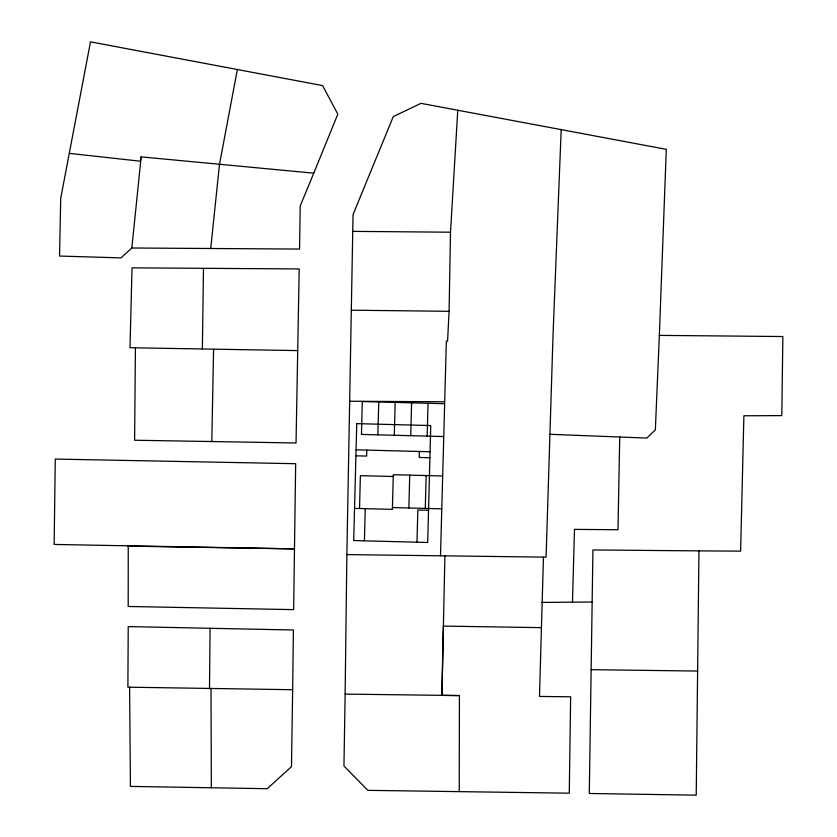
<?xml version="1.0" encoding="UTF-8"?>
<svg xmlns="http://www.w3.org/2000/svg" width="837" height="837" viewBox="0 0 837 837"><rect width="100%" height="100%" fill="white"/><g stroke="black" fill="none" stroke-linecap="round" stroke-linejoin="round"><path stroke-width="1.26" d="M459.231 791.499L459.419 695.568L345.137 694.103L343.955 765.981L367.841 790.348L569.265 793.183L570.656 696.802L539.478 696.436L543.464 557.118M135.406 347.836L134.611 440.231L296.036 442.982L299.196 268.939L132.026 267.85L129.997 347.732L297.731 350.598M129.599 687.208L130.426 786.414L267.233 788.695L291.485 766.65L292.647 689.719L127.883 687.177L128.218 626.568L210.066 628.294L209.501 688.432L211.008 688.464L211.342 787.763M698.958 550.882L592.931 549.951L589.29 793.486L696.227 795.15L698.958 550.882L740.619 551.144L743.884 415.78L781.81 415.612L782.857 336.537L659.347 335.386L655.35 429.873L646.823 438.086L549.93 434.288M292.647 689.719L293.4 629.989L210.066 628.294M345.137 694.103L346.874 554.596L353.057 214.513L393.264 116.636L420.969 103.338L666.304 149.331L659.347 335.386M202.366 349.081L203.485 268.468M346.874 554.596L440.503 555.799L446.351 341.119L447.575 341.151L449.092 311.312L450.505 232.205L457.776 110.17M211.803 441.549L213.581 349.291M619.725 437.019L617.999 529.727L574.485 529.382L572.487 602.18M459.419 695.568L441.894 695.38L443.39 626.097L541.079 627.645M441.894 695.38L444.907 555.852M359.533 508.509L360.381 475.657L393.244 476.504M364.419 540.838L365.256 508.655M366.773 450.107L366.616 456.081L355.913 455.809M377.885 434.842L378.742 401.98M394.311 435.271L395.169 402.409M408.864 507.986L409.722 475.123M410.747 435.7L411.595 402.838M416.993 542.209L417.83 510.026L428.534 510.308M419.347 451.467L419.191 457.452L429.904 457.734M425.29 508.415L426.148 475.552M427.173 436.119L428.031 403.267M561.198 129.453L553.048 334.601L546.09 557.149L440.503 555.799M131.838 248.003L141.15 156.864L313.76 173.175L337.813 114.156L322.58 85.583L90.511 41.85L60.703 198.327L59.553 256.049L121.009 257.89L131.838 248.003L299.552 249.06L300.211 206.007L313.76 173.175M210.736 248.516L219.493 164.324L237.363 69.534M141.15 156.864L140.354 161.206L69.283 153.37M541.853 602.42L592.104 602.012M349.667 401.237L444.51 401.77M352.733 231.378L450.505 232.205M351.32 310.192L449.092 311.312M591.11 669.673L697.755 671.054M444.457 403.696L362.306 401.551L361.458 434.413L443.6 436.548M356.07 449.825L430.051 451.75M442.574 475.981L393.285 474.705L392.386 509.367L354.543 508.383M392.438 507.557L441.727 508.844M128.249 546.122L128.197 606.48L293.651 609.629L295.66 463.708L55.273 459.074L54.143 544.437L294.415 548.884L128.249 546.122M356.75 423.627L353.706 540.556L427.697 542.481L430.741 425.552L356.75 423.627"/></g></svg>
